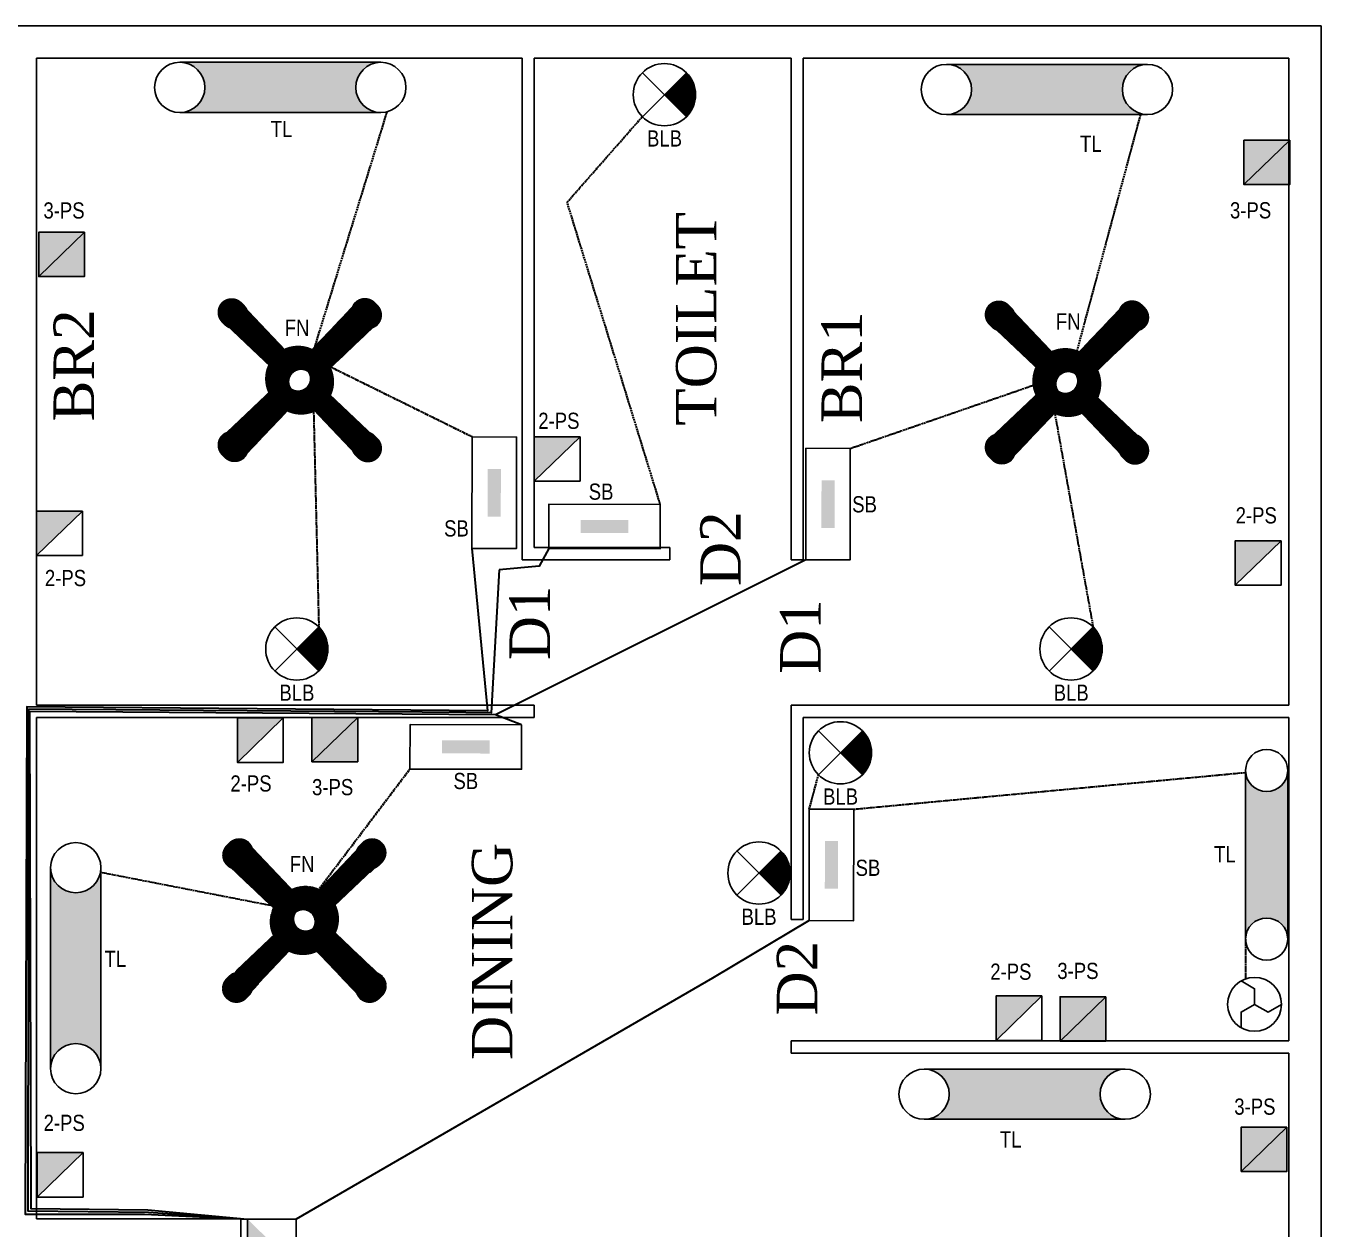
# Model space of a CAD drawing. Header units: inches. Extents: x 633521 to 2450508, y -834496 to 165976.
# Drawn here: x 2408972 to 2416976, y 152732 to 160170 of the extents above; entities that cross this region are included whole.
import ezdxf
from ezdxf.enums import TextEntityAlignment as Align

# ---------------------------------------------------------------- set-up
doc = ezdxf.new("R2010")
doc.units = ezdxf.units.IN
doc.header["$MEASUREMENT"] = 0
doc.linetypes.add('ACAD_ISO0 W100', pattern=[15, 12, -3])
doc.linetypes.add('ACAD_ISO02W100', pattern=[15, 12, -3])
doc.styles.get("Standard").update_dxf_attribs({"font": 'technic_.ttf'})

# ---------------------------------------------------------------- blocks, each defined once
blk = doc.blocks.new('D-LINK')
for p, q in [((4, 1), (-4, 1)), ((4, -1), (-4, -1))]:
    blk.add_line(p, q)
for centre in [(-4, 0), (4, 0)]:
    blk.add_circle(centre, 1)
blk = doc.blocks.new('D-ZIGZAG')
for points in [[(0, 0), (0, 1.44), (1.25, 2.17)], [(-2.5, 0), (-1.25, -0.72), (0, 0)], [(1.25, -2.17), (1.25, -0.72), (0, 0)]]:
    blk.add_lwpolyline(points)
blk = doc.blocks.new('D-LAMP')
for p, q in [((-1.77, -1.77), (1.77, 1.77)), ((-1.77, 1.77), (1.77, -1.77))]:
    blk.add_line(p, q)
blk.add_circle((0, 0), 2.5)
at = {"color": 2}
blk.add_attdef('INDICATOR-LAMP', text='', height=2.5, dxfattribs=at).set_placement((0, 4.69), align=Align.MIDDLE)

msp = doc.modelspace()

# ---------------------------------------------------------------- hatches: boundary and pattern name
at = {"lineweight": 211, "true_color": 0x000000}
h = msp.add_hatch(color=18, dxfattribs=at)
h.dxf.hatch_style = 1
h.paths.add_polyline_path([(2411165.5, 159634.4, -0.414214), (2411010.2, 159789.7, -0.414214), (2411165.5, 159945), (2409922.9, 159945, -0.414214), (2410078.2, 159789.7, -0.414214), (2409922.9, 159634.4)])
h = msp.add_hatch(color=18, dxfattribs=at)
h.dxf.hatch_style = 1
h.paths.add_polyline_path([(2409922.9, 159945, -0.414214), (2410078.2, 159789.7, -0.414214), (2409922.9, 159634.4), (2411165.5, 159634.4, -0.414214), (2411010.2, 159789.7, -0.414214), (2411165.5, 159945)])
h = msp.add_hatch(color=18, dxfattribs=at)
h.dxf.hatch_style = 1
h.paths.add_polyline_path([(2415903, 159621.9, -0.414214), (2415747.7, 159777.2, -0.414214), (2415903, 159932.5), (2414660.4, 159932.5, -0.414214), (2414815.7, 159777.2, -0.414214), (2414660.4, 159621.9)])
h = msp.add_hatch(color=18, dxfattribs=at)
h.dxf.hatch_style = 1
h.paths.add_polyline_path([(2414660.4, 159932.5, -0.414214), (2414815.7, 159777.2, -0.414214), (2414660.4, 159621.9), (2415903, 159621.9, -0.414214), (2415747.7, 159777.2, -0.414214), (2415903, 159932.5)])
at = {"true_color": 0x000000}
h = msp.add_hatch(dxfattribs=at)
h.set_pattern_fill('ANSI31', color=18)
h.set_pattern_definition([(45, (77200.43466, 94335.07226), (-0.088388347648, 0.088388347648), [])])
h.paths.add_polyline_path([(2413110.1, 159744.8, 0.198912), (2413053.7, 159880.8), (2412917.7, 159744.8), (2413053.7, 159608.8, 0.198912)])
at = {"true_color": 0xed1f24}
h = msp.add_hatch(color=240, dxfattribs=at)
h.dxf.hatch_style = 1
h.paths.add_polyline_path([(2416782, 159463.5), (2416499, 159463.5), (2416499, 159189)])
at = {"true_color": 0x642165}
h = msp.add_hatch(color=219, dxfattribs=at)
h.dxf.hatch_style = 1
h.paths.add_polyline_path([(2416782, 159463.5), (2416499, 159189), (2416782, 159189)])
at = {"true_color": 0x000000}
h = msp.add_hatch(color=18, dxfattribs=at)
h.dxf.hatch_style = 1
h.paths.add_polyline_path([(2416499, 159189), (2416782, 159189), (2416782, 159463.5)])
at = {"true_color": 0xed1f24}
h = msp.add_hatch(color=240, dxfattribs=at)
h.dxf.hatch_style = 1
h.paths.add_polyline_path([(2409334, 158894.5), (2409051, 158894.5), (2409051, 158620)])
at = {"true_color": 0x642165}
h = msp.add_hatch(color=219, dxfattribs=at)
h.dxf.hatch_style = 1
h.paths.add_polyline_path([(2409334, 158894.5), (2409051, 158620), (2409334, 158620)])
at = {"true_color": 0x000000}
h = msp.add_hatch(color=18, dxfattribs=at)
h.dxf.hatch_style = 1
h.paths.add_polyline_path([(2409051, 158620), (2409334, 158620), (2409334, 158894.5)])
at = {"lineweight": 211, "ltscale": 2, "true_color": 0x000000}
h = msp.add_hatch(dxfattribs=at)
h.set_pattern_fill('ANSI31', color=18, scale=1.161713)
h.set_pattern_definition([(45, (2406052.29702, 121543.94596), (-0.1026819143, 0.1026819143), [])])
h.paths.add_polyline_path([(2410997.8, 158425.9, -1.517242), (2411108, 158312.3), (2410843.1, 158061), (2410821.5, 158049.7), (2410805.6, 158051.9), (2410769.2, 158076.9), (2410720.4, 158028.1, 0.046825), (2410710.6, 158037.7), (2410761.8, 158088.8), (2410750.5, 158100.2), (2410737.4, 158120.1), (2410734.6, 158136.6), (2410746.5, 158161)])
h.paths.add_polyline_path([(2410223, 158310.9, -1.517242), (2410333.2, 158424.6), (2410584.4, 158159.7), (2410595.8, 158138.1), (2410593.5, 158122.2), (2410568.6, 158085.8), (2410617.4, 158036.9, 0.046825), (2410607.8, 158027.2), (2410556.6, 158078.4), (2410545.3, 158067), (2410525.4, 158054), (2410508.9, 158051.1), (2410484.5, 158063.1)])
h.paths.add_polyline_path([(2410746.5, 157801), (2410733.1, 157824), (2410735.3, 157839.9), (2410760.3, 157876.2), (2410711.5, 157925.1, 0.046825), (2410721.1, 157934.8), (2410772.3, 157883.6), (2410783.6, 157895), (2410803.5, 157908.1), (2410820, 157910.9), (2410843.1, 157901), (2411108, 157649.8, -1.517242), (2410997.8, 157536.1)])
h.paths.add_polyline_path([(2410484.5, 157898.9), (2410507.4, 157912.4), (2410523.3, 157910.1), (2410559.7, 157885.1), (2410608.5, 157934, 0.046825), (2410618.2, 157924.4), (2410567.1, 157873.2), (2410578.4, 157861.8), (2410591.5, 157841.9), (2410594.3, 157825.5), (2410584.4, 157802.4), (2410333.2, 157537.5, -1.517242), (2410223, 157651.1)])
h.paths.add_polyline_path([(2410579.4, 157797), (2410584.4, 157802.4), (2410594.3, 157825.5), (2410591.5, 157841.9), (2410578.4, 157861.8), (2410567.1, 157873.2), (2410618.2, 157924.4, 0.360399), (2410711.5, 157925.1), (2410760.3, 157876.2), (2410735.3, 157839.9), (2410733.1, 157824), (2410746.5, 157801), (2410750, 157797.3, -0.220758)])
h.paths.add_polyline_path([(2410593.5, 158122.2), (2410595.8, 158138.1), (2410584.4, 158159.7), (2410579.4, 158165, -0.220758), (2410750, 158164.7), (2410746.5, 158161), (2410734.6, 158136.6), (2410737.4, 158120.1), (2410750.5, 158100.2), (2410761.8, 158088.8), (2410710.6, 158037.7, 0.360399), (2410617.4, 158036.9), (2410568.6, 158085.8)])
h.paths.add_polyline_path([(2410720.4, 158028.1), (2410769.2, 158076.9), (2410805.6, 158051.9), (2410821.5, 158049.7), (2410843.1, 158061), (2410848.4, 158066.1, -0.219974), (2410848.4, 157896), (2410843.1, 157901), (2410820, 157910.9), (2410803.5, 157908.1), (2410783.6, 157895), (2410772.3, 157883.6), (2410721.1, 157934.8, 0.17276), (2410737.5, 157981, 0.176641)])
h.paths.add_polyline_path([(2410480.7, 158066.6), (2410484.5, 158063.1), (2410508.9, 158051.1), (2410525.4, 158054), (2410545.3, 158067), (2410556.6, 158078.4), (2410607.8, 158027.2, 0.17276), (2410591.4, 157981, 0.176641), (2410608.5, 157934), (2410559.7, 157885.1), (2410523.3, 157910.1), (2410507.4, 157912.4), (2410484.5, 157898.9), (2410480.7, 157895.4, -0.221537)])
h = msp.add_hatch(dxfattribs=at)
h.set_pattern_fill('ANSI31', color=18, scale=1.161713)
h.set_pattern_definition([(45, (2401311.29702, 121529.44596), (-0.1026819143, 0.1026819143), [])])
h.paths.add_polyline_path([(2415738.8, 158411.4, -1.517242), (2415849, 158297.8), (2415584.1, 158046.5), (2415562.5, 158035.2), (2415546.6, 158037.4), (2415510.2, 158062.4), (2415461.4, 158013.6, 0.046825), (2415451.6, 158023.2), (2415502.8, 158074.3), (2415491.5, 158085.7), (2415478.4, 158105.6), (2415475.6, 158122.1), (2415487.5, 158146.5)])
h.paths.add_polyline_path([(2414964, 158296.4, -1.517242), (2415074.2, 158410.1), (2415325.4, 158145.2), (2415336.8, 158123.6), (2415334.5, 158107.7), (2415309.6, 158071.3), (2415358.4, 158022.4, 0.046825), (2415348.8, 158012.7), (2415297.6, 158063.9), (2415286.3, 158052.5), (2415266.4, 158039.5), (2415249.9, 158036.6), (2415225.5, 158048.6)])
h.paths.add_polyline_path([(2415487.5, 157786.5), (2415474.1, 157809.5), (2415476.3, 157825.4), (2415501.3, 157861.7), (2415452.5, 157910.6, 0.046825), (2415462.1, 157920.3), (2415513.3, 157869.1), (2415524.6, 157880.5), (2415544.5, 157893.6), (2415561, 157896.4), (2415584.1, 157886.5), (2415849, 157635.3, -1.517242), (2415738.8, 157521.6)])
h.paths.add_polyline_path([(2415225.5, 157884.4), (2415248.4, 157897.9), (2415264.3, 157895.6), (2415300.7, 157870.6), (2415349.5, 157919.5, 0.046825), (2415359.2, 157909.9), (2415308.1, 157858.7), (2415319.4, 157847.3), (2415332.5, 157827.4), (2415335.3, 157811), (2415325.4, 157787.9), (2415074.2, 157523, -1.517242), (2414964, 157636.6)])
h.paths.add_polyline_path([(2415320.4, 157782.5), (2415325.4, 157787.9), (2415335.3, 157811), (2415332.5, 157827.4), (2415319.4, 157847.3), (2415308.1, 157858.7), (2415359.2, 157909.9, 0.360399), (2415452.5, 157910.6), (2415501.3, 157861.7), (2415476.3, 157825.4), (2415474.1, 157809.5), (2415487.5, 157786.5), (2415491, 157782.8, -0.220758)])
h.paths.add_polyline_path([(2415334.5, 158107.7), (2415336.8, 158123.6), (2415325.4, 158145.2), (2415320.4, 158150.5, -0.220758), (2415491, 158150.2), (2415487.5, 158146.5), (2415475.6, 158122.1), (2415478.4, 158105.6), (2415491.5, 158085.7), (2415502.8, 158074.3), (2415451.6, 158023.2, 0.360399), (2415358.4, 158022.4), (2415309.6, 158071.3)])
h.paths.add_polyline_path([(2415461.4, 158013.6), (2415510.2, 158062.4), (2415546.6, 158037.4), (2415562.5, 158035.2), (2415584.1, 158046.5), (2415589.4, 158051.6, -0.219974), (2415589.4, 157881.5), (2415584.1, 157886.5), (2415561, 157896.4), (2415544.5, 157893.6), (2415524.6, 157880.5), (2415513.3, 157869.1), (2415462.1, 157920.3, 0.17276), (2415478.5, 157966.5, 0.176641)])
h.paths.add_polyline_path([(2415221.7, 158052.1), (2415225.5, 158048.6), (2415249.9, 158036.6), (2415266.4, 158039.5), (2415286.3, 158052.5), (2415297.6, 158063.9), (2415348.8, 158012.7, 0.17276), (2415332.4, 157966.5, 0.176641), (2415349.5, 157919.5), (2415300.7, 157870.6), (2415264.3, 157895.6), (2415248.4, 157897.9), (2415225.5, 157884.4), (2415221.7, 157880.9, -0.221537)])
at = {"true_color": 0xed1f24}
h = msp.add_hatch(color=240, dxfattribs=at)
h.dxf.hatch_style = 1
h.paths.add_polyline_path([(2412396.4, 157630.4), (2412113.4, 157630.4), (2412113.4, 157356)])
at = {"true_color": 0x000000}
h = msp.add_hatch(color=18, dxfattribs=at)
h.dxf.hatch_style = 1
h.paths.add_polyline_path([(2411826.3, 157431.4), (2411825.8, 157137.2), (2411906.7, 157137), (2411907.3, 157431.3)])
h = msp.add_hatch(color=18, dxfattribs=at)
h.dxf.hatch_style = 1
h.paths.add_polyline_path([(2413888.7, 157361.1), (2413888.2, 157066.8), (2413969.1, 157066.6), (2413969.6, 157360.9)])
at = {"true_color": 0xed1f24}
h = msp.add_hatch(color=240, dxfattribs=at)
h.dxf.hatch_style = 1
h.paths.add_polyline_path([(2409321.4, 157170.9), (2409038.4, 157170.9), (2409038.4, 156896.5)])
at = {"true_color": 0x000000}
h = msp.add_hatch(color=18, dxfattribs=at)
h.dxf.hatch_style = 1
h.paths.add_polyline_path([(2412694.9, 157115.8), (2412400.7, 157116.4), (2412400.5, 157035.4), (2412694.8, 157034.9)])
at = {"true_color": 0xed1f24}
h = msp.add_hatch(color=240, dxfattribs=at)
h.dxf.hatch_style = 1
h.paths.add_polyline_path([(2416728.5, 156986.9), (2416445.5, 156986.9), (2416445.5, 156712.5)])
at = {"true_color": 0x000000}
h = msp.add_hatch(dxfattribs=at)
h.set_pattern_fill('ANSI31', color=18)
h.set_pattern_definition([(45, (74928.93466, 90908.57226), (-0.088388347648, 0.088388347648), [])])
h.paths.add_polyline_path([(2410838.6, 156318.3, 0.198912), (2410782.2, 156454.3), (2410646.2, 156318.3), (2410782.2, 156182.3, 0.198912)])
h = msp.add_hatch(dxfattribs=at)
h.set_pattern_fill('ANSI31', color=18)
h.set_pattern_definition([(45, (79713.43466, 90908.57226), (-0.088388347648, 0.088388347648), [])])
h.paths.add_polyline_path([(2415623.1, 156318.3, 0.198912), (2415566.7, 156454.3), (2415430.7, 156318.3), (2415566.7, 156182.3, 0.198912)])
at = {"true_color": 0xed1f24}
h = msp.add_hatch(color=240, dxfattribs=at)
h.dxf.hatch_style = 1
h.paths.add_polyline_path([(2410562, 155891.7), (2410279, 155891.7), (2410279, 155617.2)])
h = msp.add_hatch(color=240, dxfattribs=at)
h.dxf.hatch_style = 1
h.paths.add_polyline_path([(2411023, 155895.2), (2410740, 155895.2), (2410740, 155620.7)])
at = {"true_color": 0x642165}
h = msp.add_hatch(color=219, dxfattribs=at)
h.dxf.hatch_style = 1
h.paths.add_polyline_path([(2411023, 155895.2), (2410740, 155620.7), (2411023, 155620.7)])
at = {"true_color": 0x000000}
h = msp.add_hatch(color=18, dxfattribs=at)
h.dxf.hatch_style = 1
h.paths.add_polyline_path([(2410740, 155620.7), (2411023, 155620.7), (2411023, 155895.2)])
h = msp.add_hatch(color=18, dxfattribs=at)
h.dxf.hatch_style = 1
h.paths.add_polyline_path([(2411837.6, 155752.9), (2411543.3, 155753.5), (2411543.2, 155672.6), (2411837.4, 155672)])
h = msp.add_hatch(dxfattribs=at)
h.set_pattern_fill('ANSI31', color=18)
h.set_pattern_definition([(45, (78288.37968, 90266.70302), (-0.088388347648, 0.088388347648), [])])
h.paths.add_polyline_path([(2414198, 155676.4, 0.198912), (2414141.7, 155812.4), (2414005.7, 155676.4), (2414141.7, 155540.4, 0.198912)])
at = {"lineweight": 211, "true_color": 0x000000}
h = msp.add_hatch(color=18, dxfattribs=at)
h.dxf.hatch_style = 1
h.paths.add_polyline_path([(2416769.8, 155567.2, -1), (2416509.2, 155567.2), (2416509.2, 154524.7, -1), (2416769.8, 154524.7)])
h = msp.add_hatch(color=18, dxfattribs=at)
h.dxf.hatch_style = 1
h.paths.add_polyline_path([(2416769.8, 155567.2, -1), (2416509.2, 155567.2), (2416509.2, 154524.7, -1), (2416769.8, 154524.7)])
at = {"lineweight": 211, "ltscale": 2, "true_color": 0x000000}
h = msp.add_hatch(dxfattribs=at)
h.set_pattern_fill('ANSI31', color=18, scale=1.161713, angle=90)
h.set_pattern_definition([(135, (2443821.05899, 153280.33284), (-0.1026819143, -0.1026819143), [])])
h.paths.add_polyline_path([(2411137.7, 154307, -1.517242), (2411024, 154196.8), (2410772.8, 154461.7), (2410761.4, 154483.3), (2410763.7, 154499.2), (2410788.7, 154535.6), (2410739.8, 154584.4, 0.046825), (2410749.4, 154594.2), (2410800.6, 154543), (2410812, 154554.3), (2410831.9, 154567.4), (2410848.3, 154570.2), (2410872.8, 154558.3)])
h.paths.add_polyline_path([(2411022.7, 155081.8, -1.517242), (2411136.3, 154971.6), (2410871.4, 154720.4), (2410849.8, 154709), (2410833.9, 154711.3), (2410797.6, 154736.3), (2410748.7, 154687.4, 0.046825), (2410739, 154697), (2410790.2, 154748.2), (2410778.8, 154759.5), (2410765.7, 154779.4), (2410762.9, 154795.9), (2410774.9, 154820.3)])
h.paths.add_polyline_path([(2410512.8, 154558.3), (2410535.7, 154571.7), (2410551.6, 154569.5), (2410588, 154544.5), (2410636.9, 154593.3, 0.046825), (2410646.6, 154583.7), (2410595.4, 154532.5), (2410606.8, 154521.2), (2410619.8, 154501.3), (2410622.7, 154484.8), (2410612.8, 154461.7), (2410361.5, 154196.8, -1.517242), (2410247.9, 154307)])
h.paths.add_polyline_path([(2410610.7, 154820.3), (2410624.2, 154797.4), (2410621.9, 154781.5), (2410596.9, 154745.1), (2410645.7, 154696.3, 0.046825), (2410636.1, 154686.6), (2410585, 154737.7), (2410573.6, 154726.4), (2410553.7, 154713.3), (2410537.2, 154710.5), (2410514.1, 154720.4), (2410249.2, 154971.6, -1.517242), (2410362.9, 155081.8)])
h.paths.add_polyline_path([(2410508.8, 154725.4), (2410514.1, 154720.4), (2410537.2, 154710.5), (2410553.7, 154713.3), (2410573.6, 154726.4), (2410585, 154737.7), (2410636.1, 154686.6, 0.360399), (2410636.9, 154593.3), (2410588, 154544.5), (2410551.6, 154569.5), (2410535.7, 154571.7), (2410512.8, 154558.3), (2410509.1, 154554.8, -0.220758)])
h.paths.add_polyline_path([(2410833.9, 154711.3), (2410849.8, 154709), (2410871.4, 154720.4), (2410876.8, 154725.4, -0.220758), (2410876.5, 154554.8), (2410872.8, 154558.3), (2410848.3, 154570.2), (2410831.9, 154567.4), (2410812, 154554.3), (2410800.6, 154543), (2410749.4, 154594.2, 0.360399), (2410748.7, 154687.4), (2410797.6, 154736.3)])
h.paths.add_polyline_path([(2410739.8, 154584.4), (2410788.7, 154535.6), (2410763.7, 154499.2), (2410761.4, 154483.3), (2410772.8, 154461.7), (2410777.8, 154456.4, -0.219974), (2410607.7, 154456.4), (2410612.8, 154461.7), (2410622.7, 154484.8), (2410619.8, 154501.3), (2410606.8, 154521.2), (2410595.4, 154532.5), (2410646.6, 154583.7, 0.17276), (2410692.8, 154567.3, 0.176641)])
h.paths.add_polyline_path([(2410778.4, 154824.1), (2410774.9, 154820.3), (2410762.9, 154795.9), (2410765.7, 154779.4), (2410778.8, 154759.5), (2410790.2, 154748.2), (2410739, 154697, 0.17276), (2410692.8, 154713.4, 0.176641), (2410645.7, 154696.3), (2410596.9, 154745.1), (2410621.9, 154781.5), (2410624.2, 154797.4), (2410610.7, 154820.3), (2410607.2, 154824.1, -0.221537)])
at = {"true_color": 0x000000}
h = msp.add_hatch(color=18, dxfattribs=at)
h.dxf.hatch_style = 1
h.paths.add_polyline_path([(2413909.7, 155130.6), (2413909.1, 154836.4), (2413990, 154836.2), (2413990.6, 155130.5)])
h = msp.add_hatch(dxfattribs=at)
h.set_pattern_fill('ANSI31', color=18)
h.set_pattern_definition([(45, (77784.93466, 89523.57226), (-0.088388347648, 0.088388347648), [])])
h.paths.add_polyline_path([(2413694.6, 154933.3, 0.198912), (2413638.2, 155069.3), (2413502.2, 154933.3), (2413638.2, 154797.3, 0.198912)])
at = {"lineweight": 211, "true_color": 0x000000}
h = msp.add_hatch(color=18, dxfattribs=at)
h.dxf.hatch_style = 1
h.paths.add_polyline_path([(2409435.7, 154966.5, -0.999999), (2409125.1, 154966.5), (2409125.1, 153723.9, -0.999999), (2409435.7, 153723.9)])
h = msp.add_hatch(color=18, dxfattribs=at)
h.dxf.hatch_style = 1
h.paths.add_polyline_path([(2409125.1, 153723.9, -0.999999), (2409435.7, 153723.9), (2409435.7, 154966.5, -0.999999), (2409125.1, 154966.5)])
at = {"true_color": 0xed1f24}
h = msp.add_hatch(color=240, dxfattribs=at)
h.dxf.hatch_style = 1
h.paths.add_polyline_path([(2415250, 154173.2), (2414967, 154173.2), (2414967, 153898.7)])
h = msp.add_hatch(color=240, dxfattribs=at)
h.dxf.hatch_style = 1
h.paths.add_polyline_path([(2415646, 154168.5), (2415363, 154168.5), (2415363, 153894)])
at = {"true_color": 0x642165}
h = msp.add_hatch(color=219, dxfattribs=at)
h.dxf.hatch_style = 1
h.paths.add_polyline_path([(2415646, 154168.5), (2415363, 153894), (2415646, 153894)])
at = {"true_color": 0x000000}
h = msp.add_hatch(color=18, dxfattribs=at)
h.dxf.hatch_style = 1
h.paths.add_polyline_path([(2415363, 153894), (2415646, 153894), (2415646, 154168.5)])
at = {"lineweight": 211, "true_color": 0x000000}
h = msp.add_hatch(color=18, dxfattribs=at)
h.dxf.hatch_style = 1
h.paths.add_polyline_path([(2415765.4, 153410.7, -0.414214), (2415610.1, 153566, -0.414214), (2415765.4, 153721.3), (2414522.8, 153721.3, -0.414214), (2414678.1, 153566, -0.414214), (2414522.8, 153410.7)])
h = msp.add_hatch(color=18, dxfattribs=at)
h.dxf.hatch_style = 1
h.paths.add_polyline_path([(2414522.8, 153721.3, -0.414214), (2414678.1, 153566, -0.414214), (2414522.8, 153410.7), (2415765.4, 153410.7, -0.414214), (2415610.1, 153566, -0.414214), (2415765.4, 153721.3)])
at = {"true_color": 0xed1f24}
h = msp.add_hatch(color=240, dxfattribs=at)
h.dxf.hatch_style = 1
h.paths.add_polyline_path([(2416765, 153363), (2416482, 153363), (2416482, 153088.5)])
at = {"true_color": 0x642165}
h = msp.add_hatch(color=219, dxfattribs=at)
h.dxf.hatch_style = 1
h.paths.add_polyline_path([(2416765, 153363), (2416482, 153088.5), (2416765, 153088.5)])
at = {"true_color": 0x000000}
h = msp.add_hatch(color=18, dxfattribs=at)
h.dxf.hatch_style = 1
h.paths.add_polyline_path([(2416482, 153088.5), (2416765, 153088.5), (2416765, 153363)])
at = {"true_color": 0xed1f24}
h = msp.add_hatch(color=240, dxfattribs=at)
h.dxf.hatch_style = 1
h.paths.add_polyline_path([(2409325.5, 153204.7), (2409042.5, 153204.7), (2409042.5, 152930.2)])
at = {"true_color": 0x000000}
h = msp.add_hatch(color=18, dxfattribs=at)
h.dxf.hatch_style = 1
h.paths.add_polyline_path([(2410341.4, 152039.4), (2410642.6, 151744.9), (2410642.6, 152499.2), (2410341.4, 152793.7)])

# ---------------------------------------------------------------- linework, layer by layer
at = {"color": 18, "true_color": 0x000000}
for p, q in [((2400975.9, 160170.2), (2416975.9, 160170.2)), ((2416975.9, 160170.2), (2400975.9, 160170.2)), ((2416975.9, 145170.2), (2416975.9, 160170.2)), ((2409038.4, 159970.2), (2412038.4, 159970.2)), ((2409038.4, 155970.2), (2409038.4, 159970.2)), ((2412038.4, 156870.2), (2412038.4, 159970.2)), ((2412113.4, 159970.2), (2413700.9, 159970.2)), ((2412113.4, 156945.2), (2412113.4, 159970.2)), ((2413700.9, 156870.2), (2413700.9, 159970.2)), ((2413775.9, 159970.2), (2416775.9, 159970.2)), ((2413775.9, 156870.2), (2413775.9, 159970.2)), ((2416775.9, 155970.2), (2416775.9, 159970.2)), ((2416782, 159463.5), (2416499, 159189)), ((2409334, 158894.5), (2409051, 158620)), ((2412396.4, 157630.4), (2412113.4, 157356)), ((2409321.4, 157170.9), (2409038.4, 156896.5)), ((2416728.5, 156986.9), (2416445.5, 156712.5)), ((2412113.4, 156945.2), (2412950.9, 156945.2)), ((2412950.9, 156870.2), (2412950.9, 156945.2)), ((2412038.4, 156870.2), (2412950.9, 156870.2)), ((2413700.9, 156870.2), (2413775.9, 156870.2)), ((2409038.4, 155970.2), (2412113.4, 155970.2)), ((2412113.4, 155895.2), (2412113.4, 155970.2)), ((2413700.9, 155970.2), (2416775.9, 155970.2)), ((2413700.9, 154645.2), (2413700.9, 155970.2)), ((2409038.4, 155895.2), (2412113.4, 155895.2)), ((2409038.4, 152795.2), (2409038.4, 155895.2)), ((2410562, 155891.7), (2410279, 155617.2)), ((2411023, 155895.2), (2410740, 155620.7)), ((2413775.9, 155895.2), (2416775.9, 155895.2)), ((2413775.9, 154645.2), (2413775.9, 155895.2)), ((2416775.9, 153895.2), (2416775.9, 155895.2)), ((2413700.9, 154645.2), (2413775.9, 154645.2)), ((2415250, 154173.2), (2414967, 153898.7)), ((2415646, 154168.5), (2415363, 153894)), ((2413700.9, 153895.2), (2416775.9, 153895.2)), ((2413700.9, 153820.2), (2413700.9, 153895.2)), ((2413700.9, 153820.2), (2416775.9, 153820.2)), ((2416775.9, 150145.2), (2416775.9, 153820.2)), ((2416765, 153363), (2416482, 153088.5)), ((2409325.5, 153204.7), (2409042.5, 152930.2)), ((2409038.4, 152795.2), (2410300.9, 152795.2)), ((2410300.9, 152795.2), (2410300.9, 151145.2))]:
    msp.add_line(p, q, dxfattribs=at)
at = {"color": 152, "linetype": 'ACAD_ISO02W100', "lineweight": 30, "true_color": 0x2776bb}
msp.add_line((2410752.3, 158168.1), (2411204.8, 159639.4), dxfattribs=at)
at = {"color": 152, "linetype": 'ACAD_ISO0 W100', "lineweight": 30, "true_color": 0x2776bb}
for points in [[(2412892.6, 157212.1), (2412316.9, 159080.5), (2412781.7, 159608.8)], [(2415468.3, 158160.5), (2415862.7, 159627.2)], [(2414066.7, 157558.2), (2415198.2, 157949)], [(2415325.4, 157800.7), (2415566.7, 156454.3)], [(2411345.5, 155576.2), (2410765.8, 154809.7)], [(2413813.3, 155328.3), (2413869.7, 155540.4)], [(2414087.7, 155327.8), (2416509.8, 155555)], [(2410485.9, 154731.7), (2409432.8, 154936.8)], [(2416509.2, 154524.7), (2416509.2, 154278.6)]]:
    msp.add_lwpolyline(points, dxfattribs=at)
at = {"color": 18, "true_color": 0x000000}
for points in [[(2416782, 159463.5), (2416499, 159463.5), (2416499, 159189), (2416782, 159189)], [(2409334, 158894.5), (2409051, 158894.5), (2409051, 158620), (2409334, 158620)], [(2411730, 157629.1), (2411728.7, 156939.9), (2412003.1, 156939.4), (2412004.4, 157628.6)], [(2412396.4, 157630.4), (2412113.4, 157630.4), (2412113.4, 157356), (2412396.4, 157356)], [(2413792.4, 157558.7), (2413791.1, 156869.5), (2414065.4, 156869), (2414066.7, 157558.2)], [(2412892.6, 157212.1), (2412203.4, 157213.4), (2412202.8, 156939.1), (2412892.1, 156937.8)], [(2409321.4, 157170.9), (2409038.4, 157170.9), (2409038.4, 156896.5), (2409321.4, 156896.5)], [(2416728.5, 156986.9), (2416445.5, 156986.9), (2416445.5, 156712.5), (2416728.5, 156712.5)], [(2410562, 155891.7), (2410279, 155891.7), (2410279, 155617.2), (2410562, 155617.2)], [(2411023, 155895.2), (2410740, 155895.2), (2410740, 155620.7), (2411023, 155620.7)], [(2412035.3, 155849.3), (2411346, 155850.6), (2411345.5, 155576.2), (2412034.8, 155574.9)], [(2413813.3, 155328.3), (2413812, 154639.1), (2414086.4, 154638.5), (2414087.7, 155327.8)], [(2415250, 154173.2), (2414967, 154173.2), (2414967, 153898.7), (2415250, 153898.7)], [(2415646, 154168.5), (2415363, 154168.5), (2415363, 153894), (2415646, 153894)], [(2416765, 153363), (2416482, 153363), (2416482, 153088.5), (2416765, 153088.5)], [(2409325.5, 153204.7), (2409042.5, 153204.7), (2409042.5, 152930.2), (2409325.5, 152930.2)], [(2410341.4, 152793.7), (2410642.6, 152793.7), (2410642.6, 151736.2), (2410341.4, 151736.2)]]:
    msp.add_lwpolyline(points, close=True, dxfattribs=at)
at = {"color": 152, "linetype": 'ACAD_ISO02W100', "lineweight": 30, "true_color": 0x2776bb}
for points in [[(2411730, 157629.1), (2410845.5, 158065.4)], [(2410749.7, 157794.3), (2410782.2, 156454.3)]]:
    msp.add_lwpolyline(points, dxfattribs=at)
at = {"color": 240, "lineweight": 30, "true_color": 0xed1f24}
for points in [[(2411728.7, 156939.9), (2411824.6, 155935.1), (2408977.5, 155960.8), (2408977.5, 155960.8), (2408966.9, 152823.4), (2409705.3, 152823.4), (2410341.4, 152793.7)], [(2412202.8, 156939.1), (2412144.9, 156829.4), (2411897.5, 156807.4)], [(2413791.1, 156869.5), (2411873.5, 155910.9), (2408994.9, 155932.7), (2409002.6, 152860.2), (2409724.7, 152852), (2410341.4, 152793.7)], [(2411897.5, 156807.4), (2411847.5, 155924), (2411691.7, 155926.1)], [(2408987.2, 155945.7), (2408984.3, 152843.9), (2409729.5, 152836.7), (2410341.4, 152793.7)], [(2411691.7, 155926.1), (2408987.2, 155945.7)], [(2412035.3, 155849.3), (2411873.5, 155910.9)], [(2413812, 154639.1), (2413214.5, 154283), (2410642.6, 152793.7)]]:
    msp.add_lwpolyline(points, dxfattribs=at)
at = {"color": 18, "true_color": 0x000000}
msp.add_circle((2416564.5, 154121.4), 166.7, dxfattribs=at)

# ---------------------------------------------------------------- block references
for name, p, xscale, yscale, zscale in [('D-LINK', (2410544.2, 159789.7), 155.3265515730612, 155.3265515730612, 155.3265515730612), ('D-LAMP', (2412917.7, 159744.8), -76.93321779330162, 76.93321779330162, 76.93321779330162), ('D-LINK', (2415281.7, 159777.2), 155.3265515730612, 155.3265515730612, 155.3265515730612), ('D-LAMP', (2410646.2, 156318.3), -76.93321779330162, 76.93321779330162, 76.93321779330162), ('D-LAMP', (2415430.7, 156318.3), -76.93321779330162, 76.93321779330162, 76.93321779330162), ('D-LAMP', (2414005.7, 155676.4), -76.93321779330162, 76.93321779330162, 76.93321779330162), ('D-LAMP', (2413502.2, 154933.3), -76.93321779330162, 76.93321779330162, 76.93321779330162), ('D-ZIGZAG', (2416564.5, 154121.4), -66.66848819812472, 66.66848819812472, 66.66848819812472), ('D-LINK', (2415144.1, 153566), -155.3265515730612, 155.3265515730612, 155.3265515730612)]:
    msp.add_blockref(name, p, dxfattribs=dict(at, xscale=xscale, yscale=yscale, zscale=zscale))
for p, xscale, yscale, zscale, rotation in [((2416639.5, 155045.9), -130.3173050672861, 130.3173050672861, 130.3173050672861, 90), ((2409280.4, 154345.2), -155.3265515730612, 155.3265515730612, 155.3265515730612, 90.00000000007387)]:
    msp.add_blockref('D-LINK', p, dxfattribs=dict(at, xscale=xscale, yscale=yscale, zscale=zscale, rotation=rotation))

# ---------------------------------------------------------------- texts
at = {"color": 18, "true_color": 0x000000, "char_height": 100, "attachment_point": 1}
for s, width, insert in [('{\\C256;TL}', 4737.5, (2410484.9, 159582.3)), ('{\\C7;BLB}', 425.5, (2412810.2, 159524.3)), ('{\\C256;TL}', 4737.5, (2415486.2, 159491.4)), ('{\\C256;3-PS}', 4737.5, (2409080.4, 159079.2)), ('{\\C256;3-PS}', 4737.5, (2416412.9, 159080.2)), ('{\\C256;FN}', 4737.5, (2410571.4, 158354)), ('{\\C256;FN}', 4737.5, (2415336.9, 158393)), ('{\\C256;2-PS}', 4737.5, (2412138.4, 157778.9)), ('{\\C256;SB}', 4737.5, (2412450.1, 157340.9)), ('{\\C256;SB}', 4737.5, (2414078.3, 157262.7)), ('{\\C256;2-PS}', 4737.5, (2416447.9, 157194.4)), ('{\\C256;SB}', 4737.5, (2411556.4, 157113.6)), ('{\\C256;2-PS}', 4737.5, (2409089.4, 156806.9)), ('{\\C7;BLB}', 425.5, (2410538.7, 156097.8)), ('{\\C7;BLB}', 425.5, (2415323.2, 156097.8)), ('{\\C256;2-PS}', 4737.5, (2410235.9, 155536.9)), ('{\\C256;3-PS}', 4737.5, (2410740.4, 155514.2)), ('{\\C256;SB}', 4737.5, (2411614.2, 155552.2)), ('{\\C7;BLB}', 425.5, (2413898.1, 155456)), ('{\\C256;FN}', 4737.5, (2410602.9, 155039)), ('{\\C256;TL}', 4737.5, (2416314.5, 155099.4)), ('{\\C256;SB}', 4737.5, (2414099.3, 155015.4)), ('{\\C7;BLB}', 425.5, (2413394.7, 154712.8)), ('{\\C256;TL}', 4737.5, (2409458.3, 154452.7)), ('{\\C256;2-PS}', 4737.5, (2414931.4, 154373.4)), ('{\\C256;3-PS}', 4737.5, (2415345.9, 154378.2)), ('{\\C256;3-PS}', 4737.5, (2416439.4, 153539.2)), ('{\\C256;2-PS}', 4737.5, (2409081.4, 153438.9)), ('{\\C256;TL}', 4737.5, (2414991, 153336.2))]:
    msp.add_mtext_dynamic_manual_height_columns(s, width=width, gutter_width=1250, heights=[0], dxfattribs=dict(at, insert=insert))
at = {"color": 18, "true_color": 0x000000, "char_height": 250, "width": 2657.208, "attachment_point": 1, "rotation": 90.00709}
for s, insert in [('{\\fTimes New Roman|b0|i0|c0|p18;TOILET}', (2412989.1, 157698.8)), ('{\\fTimes New Roman|b0|i0|c0|p18;BR2}', (2409142.6, 157725.2)), ('{\\fTimes New Roman|b0|i0|c0|p18;BR1}', (2413888.4, 157713.8)), ('{\\fTimes New Roman|b0|i0|c0|p18;D2}', (2413139.1, 156707.1)), ('{\\fTimes New Roman|b0|i0|c0|p18;D1}', (2411960.3, 156249)), ('{\\fTimes New Roman|b0|i0|c0|p18;D1}', (2413633.1, 156164.4)), ('{\\fTimes New Roman|b0|i0|c0|p18;DINING}', (2411728.1, 153777.7)), ('{\\fTimes New Roman|b0|i0|c0|p18;D2}', (2413612.3, 154052.2))]:
    msp.add_mtext(s, dxfattribs=dict(at, insert=insert))

doc.saveas('drawing.dxf')
